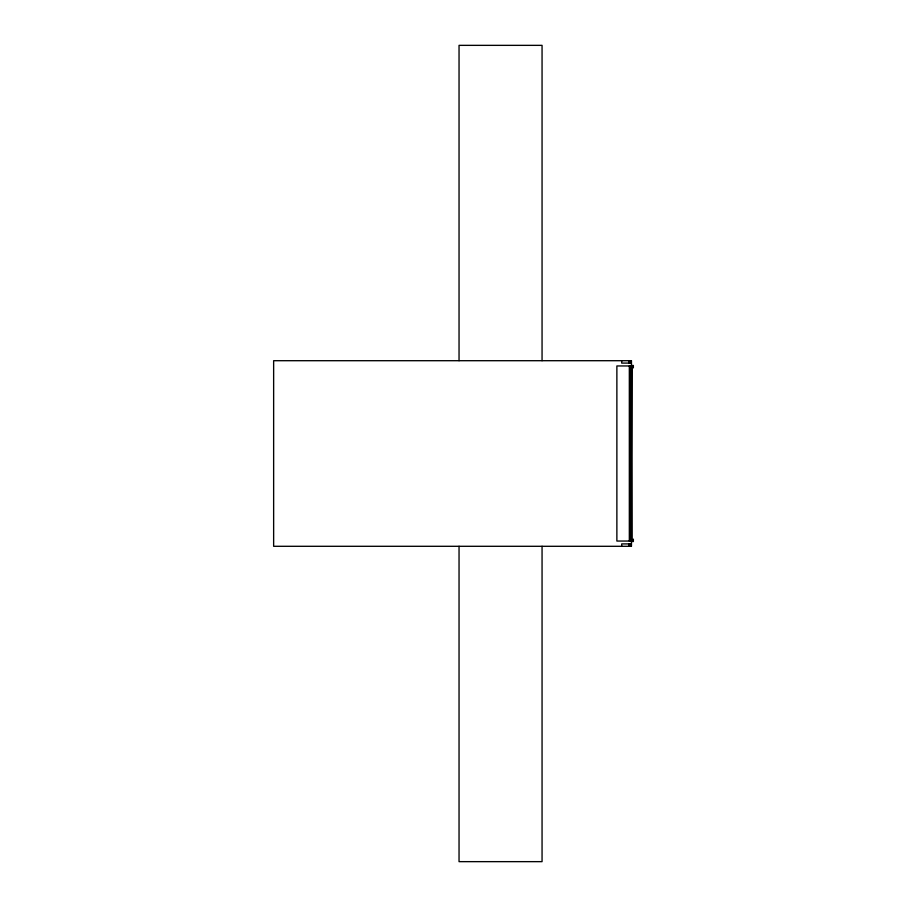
<?xml version="1.0" encoding="UTF-8"?>
<svg xmlns="http://www.w3.org/2000/svg" width="907" height="907" viewBox="0 0 907 907"><rect width="100%" height="100%" fill="white"/><g stroke="black" fill="none" stroke-linecap="round" stroke-linejoin="round"><path stroke-width="1.36" d="M631.691 365.952L631.691 541.048L616.873 541.048L616.873 365.952L631.691 365.952L630.977 541.048L630.977 365.952L629.333 541.048L629.333 365.952M631.453 363.095L621.703 363.095L621.703 360.703M631.453 365.476L633.358 365.476L633.358 367.868M631.453 541.524L633.358 541.524L633.358 539.132M631.453 543.905L621.703 543.905L621.703 546.297M631.453 365.952L631.691 541.048M631.238 360.703L631.238 363.095M631.238 543.905L631.238 546.297M629.073 360.703L629.073 363.095M629.073 543.905L629.073 546.297M628.914 360.703L628.914 363.095M628.914 543.905L628.914 546.297M542.057 360.703L542.057 45.35L459.044 45.35L459.044 360.703M542.057 546.297L542.057 861.65L459.044 861.65L459.044 546.297M631.453 360.703L273.642 360.703L273.642 546.297L631.453 546.297L631.453 360.703"/></g></svg>
